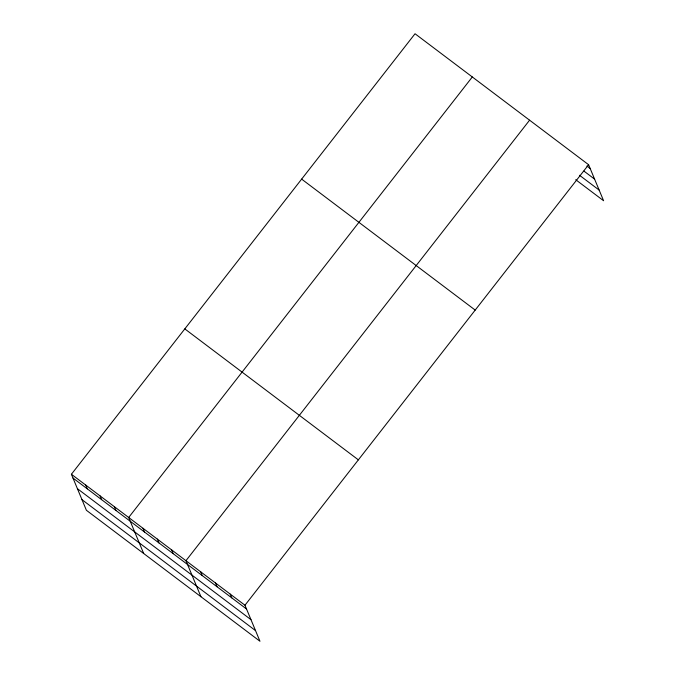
<?xml version="1.0" encoding="UTF-8"?>
<svg xmlns="http://www.w3.org/2000/svg" width="675" height="675" viewBox="0 0 675 675"><rect width="100%" height="100%" fill="white"/><g stroke="black" fill="none" stroke-linecap="round" stroke-linejoin="round"><path stroke-width="1.01" d="M71.407 474.263L244.966 605.23L259.959 641.25L86.4 510.283L71.407 474.263L415.041 33.75L588.6 164.717L603.593 200.737L575.724 179.71M472.314 76.967L128.68 517.48L143.674 553.5M529.588 120.184L185.954 560.697L200.947 596.725M244.966 605.23L588.6 164.717M586.896 166.025L590.169 168.497M583.942 171.096L594.599 179.137M579.496 175.255L599.164 190.097M301.641 179.12L475.2 310.087M184.807 328.894L358.366 459.861M72.984 478.043L246.535 609.01M77.414 488.683L250.965 619.65M81.97 499.643L255.53 630.61M230.209 594.101L231.787 597.881M215.46 582.964L217.029 586.752M200.703 571.835L202.281 575.615M171.636 549.897L173.213 553.677M157.317 539.089L158.895 542.877M142.999 528.289L144.577 532.069M114.362 506.68L115.94 510.46M100.043 495.872L101.621 499.652M85.725 485.072L87.303 488.852"/></g></svg>
